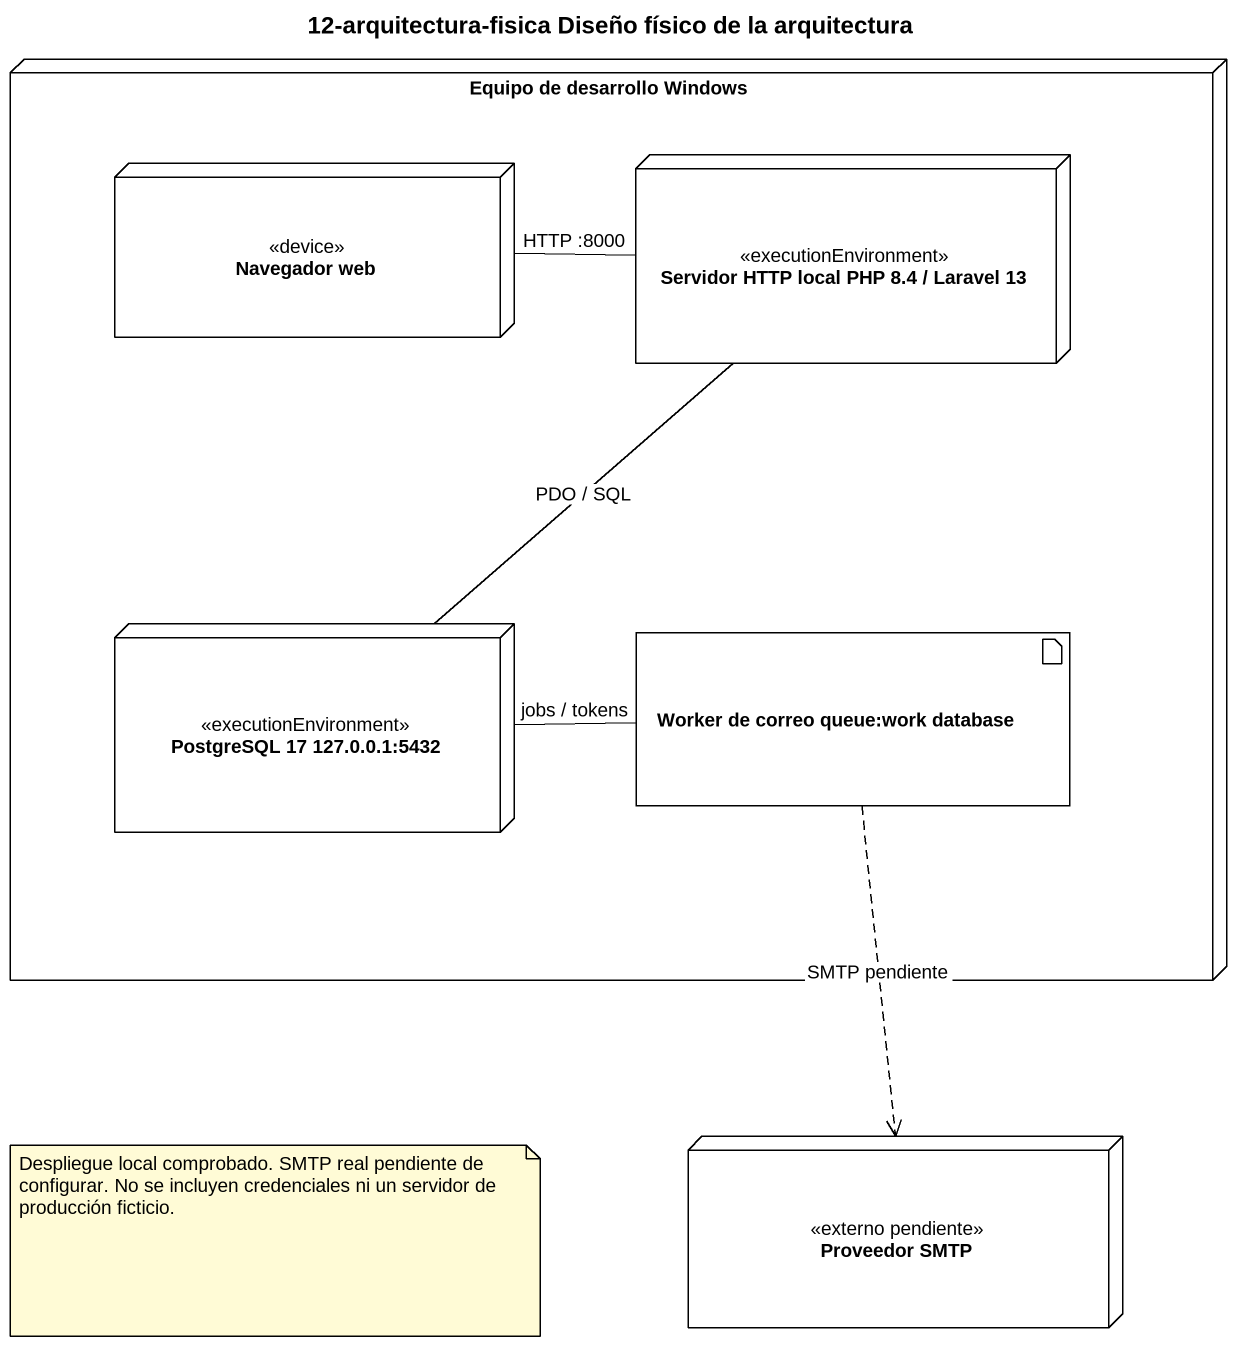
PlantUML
@startuml
title 12-arquitectura-fisica Diseño físico de la arquitectura
node "Equipo de desarrollo Windows" as Equipo_de_desarrollo_Windows #FFFFFF {
  node "Navegador web" as Navegador_web <<device>> #FFFFFF
  node "Servidor HTTP local PHP 8.4 / Laravel 13" as Servidor_HTTP_local_PHP_8_4 <<executionEnvironment>> #FFFFFF
  node "PostgreSQL 17 127.0.0.1:5432" as PostgreSQL_17_127_0_0_1_5432 <<executionEnvironment>> #FFFFFF
  artifact "Worker de correo queue:work database" as Worker_de_correo_queue_work #FFFFFF
}
node "Proveedor SMTP" as Proveedor_SMTP <<externo pendiente>> #FFFFFF
Navegador_web -right- Servidor_HTTP_local_PHP_8_4 : HTTP :8000
Servidor_HTTP_local_PHP_8_4 -- PostgreSQL_17_127_0_0_1_5432 : PDO / SQL
Worker_de_correo_queue_work -left- PostgreSQL_17_127_0_0_1_5432 : jobs / tokens
Worker_de_correo_queue_work ..> Proveedor_SMTP : SMTP pendiente
note as N1
  Despliegue local comprobado. SMTP real pendiente de configurar. No se incluyen credenciales ni un servidor de producción ficticio.
end note
@enduml
